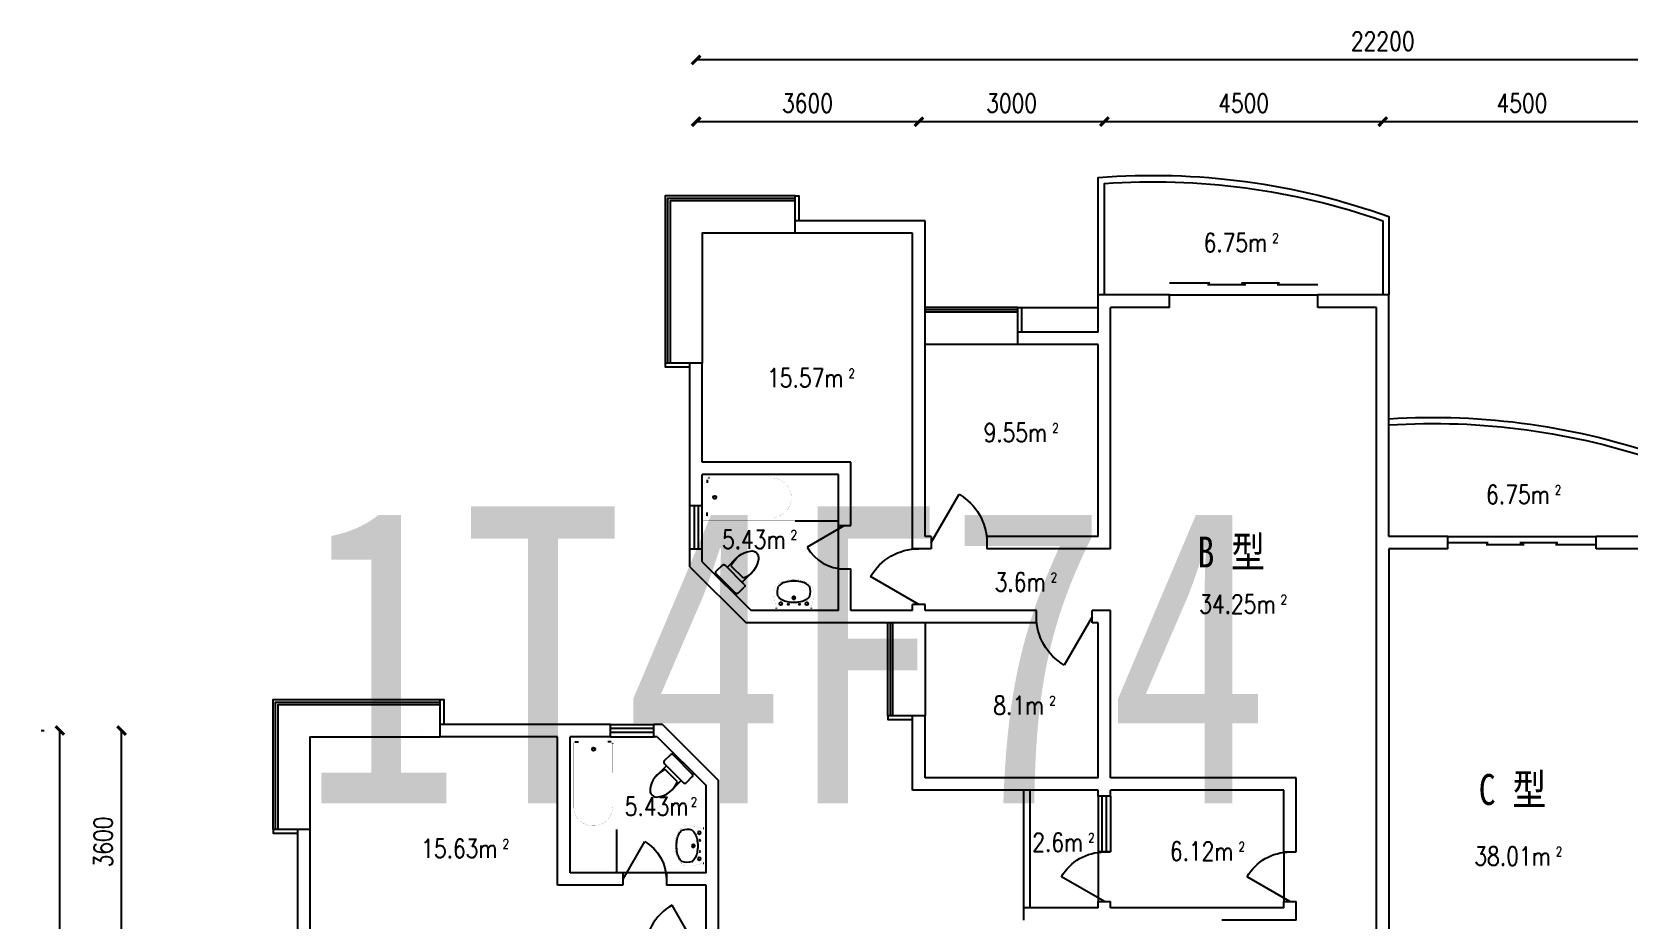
# Model space of a CAD drawing. Header units: millimetres. Extents: x 876 to 46420, y 423 to 34672.
# Drawn here: x 923 to 26741, y 20275 to 34625 of the extents above; entities that cross this region are included whole.
import ezdxf
from ezdxf.enums import TextEntityAlignment as Align

# ---------------------------------------------------------------- set-up
doc = ezdxf.new("R2010")
doc.units = ezdxf.units.MM
for name, color, linetype in [('GROUND', 2, 'Continuous'), ('JJ', 8, 'Continuous'), ('PUB_DIM', 3, 'Continuous'), ('PUB_TEXT', 7, 'Continuous'), ('PUB_WINDW', 7, 'Continuous'), ('TEXT', 5, 'Continuous'), ('WALL', 255, 'Continuous'), ('WINDOW', 2, 'Continuous'), ('Y', 6, 'Continuous')]:
    doc.layers.add(name, color=color, linetype=linetype)
doc.styles.add('-宋体', font='SimSun.ttf', dxfattribs={"width": 0.8})
doc.styles.add('DIM_FONT', font='SIMPLEX', dxfattribs={"width": 0.8})
doc.styles.add('S1', font='SimSun.ttf', dxfattribs={"width": 0.8})
doc.styles.add('SIMPLEX', font='SIMPLEX.SHX')
doc.styles.get("Standard").update_dxf_attribs({"font": 'arial.ttf'})
doc.dimstyles.new('AXIS', dxfattribs={"dimtxt": 300, "dimasz": 1, "dimexe": 250, "dimexo": 300, "dimgap": 0.09, "dimtad": 1, "dimdec": 0, "dimzin": 0, "dimdsep": 46, "dimtxsty": 'DIM_FONT', "dimblk": '_DIMX', "dimcen": 0.09, "dimse1": 1, "dimse2": 1, "dimclrt": 7, "dimadec": 0, "dimazin": 0, "dimtfac": 1, "dimtdec": 0, "dimtix": 1, "dimtmove": 2, "dimatfit": 3, "dimldrblk": '_DIMX', "dimfxl": 1, "dimtolj": 1, "dimtzin": 0, "dimarcsym": 0})
doc.dimstyles.new('DIMN', dxfattribs={"dimtxt": 300, "dimasz": 1, "dimexe": 250, "dimexo": 300, "dimgap": 0.09, "dimtad": 1, "dimdec": 0, "dimzin": 0, "dimdsep": 46, "dimtxsty": 'DIM_FONT', "dimblk": '_DIMX', "dimcen": 0.09, "dimclrt": 7, "dimadec": 0, "dimazin": 0, "dimtfac": 1, "dimtdec": 0, "dimtix": 1, "dimtmove": 2, "dimatfit": 3, "dimldrblk": '_DIMX', "dimfxl": 1, "dimtolj": 1, "dimtzin": 0, "dimarcsym": 0})

# ---------------------------------------------------------------- blocks, each defined once
blk = doc.blocks.new('_DBLK')
blk.add_line((-0.5, 0), (0, -0.866))
blk.add_arc((-0.5, 0), 1, 300, 0)
at = {"style": 'SIMPLEX', "flags": 9}
blk.add_attdef('A', text='', height=1, dxfattribs=at).set_placement((0, 1.5), align=Align.MIDDLE)
blk = doc.blocks.new('_WBLK')
for p, q in [((-0.5, 0.5), (0.5, 0.5)), ((0.5, 0.167), (-0.5, 0.167)), ((0.5, -0.167), (-0.5, -0.167)), ((-0.5, -0.5), (0.5, -0.5))]:
    blk.add_line(p, q)
at = {"style": 'SIMPLEX', "flags": 9}
blk.add_attdef('A', text='', height=1, dxfattribs=at).set_placement((0, 1.5), align=Align.MIDDLE)
blk = doc.blocks.new('_A0LHZ')
for p, q in [((-0.5, 0.016), (-0.227, 0.016)), ((-0.242, 0.003), (0.015, 0.003)), ((-0.015, 0.016), (0.242, 0.016)), ((0.227, 0.003), (0.5, 0.003))]:
    blk.add_line(p, q)
blk = doc.blocks.new('M_A6')
blk.add_line((0.5, 0), (0.5, 0))
blk = doc.blocks.new('_DIMX')
at = {"const_width": 50}
blk.add_lwpolyline([(-70, -70), (70, 70)], dxfattribs=at)
blk = doc.blocks.new('*D20')
at = {"color": 0, "linetype": 'ByBlock', "transparency": 16777216}
blk.add_line((94115, -221454), (94115, -217856), dxfattribs=at)
at = {"layer": 'DEFPOINTS', "color": 0, "linetype": 'ByBlock', "transparency": 16777216}
for p in [(94115, -217855), (94115, -217855), (94115, -221455)]:
    blk.add_point(p, dxfattribs=at)
at = {"color": 0, "linetype": 'ByBlock', "transparency": 16777216}
for p, rotation in [((94115, -217855), 90), ((94115, -221455), 270)]:
    blk.add_blockref('_DIMX', p, dxfattribs=dict(at, rotation=rotation))
at = {"color": 7, "linetype": 'ByBlock', "transparency": 16777216, "insert": (93815, -219655), "char_height": 300, "attachment_point": 5, "rotation": 90, "style": 'DIM_FONT'}
blk.add_mtext('\\A1;3600', dxfattribs=at)
blk = doc.blocks.new('*D21')
at = {"color": 0, "linetype": 'ByBlock', "transparency": 16777216}
for p, q in [((92815, -217855), (92865, -217855)), ((93115, -235554), (93115, -217856)), ((92815, -235555), (92865, -235555))]:
    blk.add_line(p, q, dxfattribs=at)
at = {"layer": 'DEFPOINTS', "color": 0, "linetype": 'ByBlock', "transparency": 16777216}
for p in [(93115, -217855), (93115, -217855), (93115, -235555)]:
    blk.add_point(p, dxfattribs=at)
at = {"color": 0, "linetype": 'ByBlock', "transparency": 16777216}
for p, rotation in [((93115, -217855), 90), ((93115, -235555), 270)]:
    blk.add_blockref('_DIMX', p, dxfattribs=dict(at, rotation=rotation))
at = {"color": 7, "linetype": 'ByBlock', "transparency": 16777216, "insert": (92815, -226705), "char_height": 300, "attachment_point": 5, "rotation": 90, "style": 'DIM_FONT'}
blk.add_mtext('\\A1;17700', dxfattribs=at)
blk = doc.blocks.new('*D40')
at = {"color": 0, "linetype": 'ByBlock', "transparency": 16777216}
blk.add_line((119001, -208017), (114503, -208017), dxfattribs=at)
at = {"layer": 'DEFPOINTS', "color": 0, "linetype": 'ByBlock', "transparency": 16777216}
for p in [(114502, -208017), (114502, -208017), (119002, -208017)]:
    blk.add_point(p, dxfattribs=at)
at = {"color": 0, "linetype": 'ByBlock', "transparency": 16777216, "rotation": 180}
blk.add_blockref('_DIMX', (114502, -208017), dxfattribs=at)
at = {"color": 0, "linetype": 'ByBlock', "transparency": 16777216}
blk.add_blockref('_DIMX', (119002, -208017), dxfattribs=at)
at = {"color": 7, "linetype": 'ByBlock', "transparency": 16777216, "insert": (116752, -207717), "char_height": 300, "attachment_point": 5, "style": 'DIM_FONT'}
blk.add_mtext('\\A1;4500', dxfattribs=at)
blk = doc.blocks.new('*D41')
at = {"color": 0, "linetype": 'ByBlock', "transparency": 16777216}
blk.add_line((114501, -208017), (110003, -208017), dxfattribs=at)
at = {"layer": 'DEFPOINTS', "color": 0, "linetype": 'ByBlock', "transparency": 16777216}
for p in [(110002, -208017), (110002, -208017), (114502, -208017)]:
    blk.add_point(p, dxfattribs=at)
at = {"color": 0, "linetype": 'ByBlock', "transparency": 16777216, "rotation": 180}
blk.add_blockref('_DIMX', (110002, -208017), dxfattribs=at)
at = {"color": 0, "linetype": 'ByBlock', "transparency": 16777216}
blk.add_blockref('_DIMX', (114502, -208017), dxfattribs=at)
at = {"color": 7, "linetype": 'ByBlock', "transparency": 16777216, "insert": (112252, -207717), "char_height": 300, "attachment_point": 5, "style": 'DIM_FONT'}
blk.add_mtext('\\A1;4500', dxfattribs=at)
blk = doc.blocks.new('*D42')
at = {"color": 0, "linetype": 'ByBlock', "transparency": 16777216}
blk.add_line((110001, -208017), (107003, -208017), dxfattribs=at)
at = {"layer": 'DEFPOINTS', "color": 0, "linetype": 'ByBlock', "transparency": 16777216}
for p in [(107002, -208017), (107002, -208017), (110002, -208017)]:
    blk.add_point(p, dxfattribs=at)
at = {"color": 0, "linetype": 'ByBlock', "transparency": 16777216, "rotation": 180}
blk.add_blockref('_DIMX', (107002, -208017), dxfattribs=at)
at = {"color": 0, "linetype": 'ByBlock', "transparency": 16777216}
blk.add_blockref('_DIMX', (110002, -208017), dxfattribs=at)
at = {"color": 7, "linetype": 'ByBlock', "transparency": 16777216, "insert": (108502, -207717), "char_height": 300, "attachment_point": 5, "style": 'DIM_FONT'}
blk.add_mtext('\\A1;3000', dxfattribs=at)
blk = doc.blocks.new('*D43')
at = {"color": 0, "linetype": 'ByBlock', "transparency": 16777216}
blk.add_line((107001, -208017), (103403, -208017), dxfattribs=at)
at = {"layer": 'DEFPOINTS', "color": 0, "linetype": 'ByBlock', "transparency": 16777216}
for p in [(103402, -208017), (103402, -208017), (107002, -208017)]:
    blk.add_point(p, dxfattribs=at)
at = {"color": 0, "linetype": 'ByBlock', "transparency": 16777216, "rotation": 180}
blk.add_blockref('_DIMX', (103402, -208017), dxfattribs=at)
at = {"color": 0, "linetype": 'ByBlock', "transparency": 16777216}
blk.add_blockref('_DIMX', (107002, -208017), dxfattribs=at)
at = {"color": 7, "linetype": 'ByBlock', "transparency": 16777216, "insert": (105202, -207717), "char_height": 300, "attachment_point": 5, "style": 'DIM_FONT'}
blk.add_mtext('\\A1;3600', dxfattribs=at)
blk = doc.blocks.new('*D44')
at = {"color": 0, "linetype": 'ByBlock', "transparency": 16777216}
blk.add_line((125601, -207017), (103403, -207017), dxfattribs=at)
at = {"layer": 'DEFPOINTS', "color": 0, "linetype": 'ByBlock', "transparency": 16777216}
for p in [(103402, -207017), (103402, -207017), (125602, -207017)]:
    blk.add_point(p, dxfattribs=at)
at = {"color": 0, "linetype": 'ByBlock', "transparency": 16777216, "rotation": 180}
blk.add_blockref('_DIMX', (103402, -207017), dxfattribs=at)
at = {"color": 0, "linetype": 'ByBlock', "transparency": 16777216}
blk.add_blockref('_DIMX', (125602, -207017), dxfattribs=at)
at = {"color": 7, "linetype": 'ByBlock', "transparency": 16777216, "insert": (114502, -206717), "char_height": 300, "attachment_point": 5, "style": 'DIM_FONT'}
blk.add_mtext('\\A1;22200', dxfattribs=at)
blk = doc.blocks.new('M_E11')
for p, q in [((-280, -10), (-280, 0)), ((280, 0), (280, -10)), ((-251, -189), (-251, -186)), ((-248, -183), (-250, -185))]:
    blk.add_line(p, q)
at = {"const_width": 1.5}
for points in [[(-280, 0), (280, 0)], [(-326, -200), (-280, -5)], [(326, -204), (280, -5)]]:
    blk.add_lwpolyline(points, dxfattribs=at)
for points in [[(-326, -200, 0.008223), (-326, -204, 0.149285)], [(-326, -266, 0.149285), (-304, -337, 0.107079), (-231, -408, 0.075625), (-131, -450, 0.062436), (-1, -467, 0.062436), (130, -452, 0.075625), (230, -410, 0.107079), (304, -339, 0.149285), (326, -268, 0.005205), (326, -266, 0.086596)]]:
    blk.add_lwpolyline(points, format="xyb", dxfattribs=at)
at = {"const_width": 1.5, "flags": 128}
for points in [[(-326, -204), (-326, -268)], [(326, -204), (326, -268)]]:
    blk.add_lwpolyline(points, dxfattribs=at)
at = {"flags": 128}
for points in [[(-253, -188, 0.172546), (-250, -358, 0.726395)], [(253, -188, -0.172546), (250, -358, -0.726395)]]:
    blk.add_lwpolyline(points, format="xyb", dxfattribs=at)
for points in [[(253, -188, 0.098208), (193, -141, 0.066287), (110, -111, 0.052428), (0, -100, 0.052428), (-110, -111, 0.066287), (-193, -141, 0.093876), (-251, -186, 0.171377)], [(-250, -358, 0.091341), (-193, -401, 0.066287), (-110, -431, 0.052428), (0, -442, 0.052428), (110, -431, 0.066287), (193, -401, 0.091756), (250, -358, 0.171377)]]:
    blk.add_lwpolyline(points, format="xyb")
for centre, radius in [((-210, -75), 24), ((-210, -75), 24), ((-210, -75), 24), ((-90, -65), 10), ((0, -170), 25), ((0, -170), 15), ((90, -65), 10), ((210, -75), 24)]:
    blk.add_circle(centre, radius)
blk.add_arc((-250, -186), 1, 131.3224, 180)
at = {"width": 0.8, "flags": 9}
for tag in ['XSIZE', 'YSIZE']:
    blk.add_attdef(tag, (0, 0), '', height=0.5, dxfattribs=at)
blk = doc.blocks.new('_E3NPP')
at = {"layer": 'JJ'}
for p, q in [((-170, 200), (-170, 430)), ((-140, 260), (140, 260)), ((170, 200), (170, 430)), ((-250, 30), (-250, 170)), ((-220, 200), (220, 200)), ((220, 0), (-220, 0)), ((250, 170), (250, 30))]:
    blk.add_line(p, q, dxfattribs=at)
for centre, radius, start, end in [((227, 413), 398, 143.3619, 202.5495), ((0, 590), 110, 33.4509, 146.5491), ((-227, 413), 398, 337.4505, 36.6381), ((-220, 170), 30, 90, 180), ((-220, 30), 30, 180, 270), ((220, 170), 30, 0, 90), ((220, 30), 30, 270, 0)]:
    blk.add_arc(centre, radius, start, end, dxfattribs=at)
blk = doc.blocks.new('M_E4')
for p, q in [((670, -80), (670, -137)), ((670, -86), (670, -97)), ((670, -663), (670, -614))]:
    blk.add_line(p, q)
at = {"const_width": 1.5}
for points in [[(-750, -750), (-750, 0)], [(-750, 0), (750, 0)], [(750, 0), (750, -750)], [(608, -56), (640, -56)], [(670, -90), (670, -656)], [(750, -750), (-750, -750)], [(670, -663), (670, -655)]]:
    blk.add_lwpolyline(points, dxfattribs=at)
for points in [[(-399, -56, 0.930688), (-388, -693, 0.930688)], [(670, -86, 0.414214), (640, -56, 0.414214)], [(670, -90, 0.041784), (670, -85, 0.412615)], [(640, -693, 0.414214), (670, -663, 0.414214)]]:
    blk.add_lwpolyline(points, format="xyb", dxfattribs=at)
at = {"const_width": 1.5, "flags": 128}
for points in [[(-399, -56), (608, -56)], [(-399, -694), (645, -692)]]:
    blk.add_lwpolyline(points, dxfattribs=at)
for radius in [25, 23]:
    blk.add_circle((550, -381), radius)
blk.add_arc((640, -663), 30, 270, 280.176)
at = {"width": 0.8, "flags": 9}
for tag in ['XSIZE', 'YSIZE']:
    blk.add_attdef(tag, (0, 0), '', height=0.5, dxfattribs=at)
blk = doc.blocks.new('1T4F74')
at = {"layer": 'GROUND'}
for p, q in [((-13043.4, 19806.3), (-10643.4, 19806.3)), ((-18393.4, 15380.7), (-18393.4, 16080.7)), ((-8543.4, 15906.3), (-6143.4, 15906.3)), ((-14193.4, 10806.3), (-14193.4, 10006.3)), ((-11193.4, 10806.3), (-11193.4, 10006.3)), ((-21174.3, 10467.9), (-21879.8, 10467.9))]:
    blk.add_line(p, q, dxfattribs=at)
at = {"layer": 'JJ'}
for p, q in [((-19093.4, 16156.3), (-18393.4, 16156.3)), ((-21981.9, 11167.9), (-21981.9, 10467.9))]:
    blk.add_line(p, q, dxfattribs=at)
at = {"layer": 'WALL'}
for p, q in [((-16993.4, 21006.3), (-19093.4, 21006.3)), ((-19093.4, 20806.3), (-19093.4, 21006.3)), ((-16993.4, 19206.3), (-16993.4, 21006.3)), ((-17193.4, 20806.3), (-19093.4, 20806.3)), ((-17193.4, 15706.3), (-17193.4, 20806.3)), ((-13043.4, 19806.3), (-14193.4, 19806.3)), ((-14193.4, 19206.3), (-14193.4, 19806.3)), ((-13043.4, 19606.3), (-13043.4, 19806.3)), ((-9493.4, 19806.3), (-10643.4, 19806.3)), ((-10643.4, 19606.3), (-10643.4, 19806.3)), ((-9493.4, 15906.3), (-9493.4, 19806.3)), ((-13993.4, 15706.3), (-13993.4, 19606.3)), ((-13043.4, 19606.3), (-13993.4, 19606.3)), ((-9693.4, 19606.3), (-10643.4, 19606.3)), ((-9693.4, 8406.3), (-9693.4, 19606.3)), ((-16993.4, 19006.3), (-16993.4, 19206.3)), ((-14193.4, 19206.3), (-15493.4, 19206.3)), ((-15493.4, 19006.3), (-15493.4, 19206.3)), ((-16993.4, 15906.3), (-16993.4, 19006.3)), ((-14193.4, 19006.3), (-15493.4, 19006.3)), ((-14193.4, 15906.3), (-14193.4, 19006.3)), ((-20593.4, 18706.3), (-20793.4, 18706.3)), ((-20793.4, 16401.3), (-20793.4, 18706.3)), ((-20593.4, 17106.3), (-20593.4, 18706.3)), ((-18193.4, 17106.3), (-20593.4, 17106.3)), ((-18193.4, 17106.3), (-20593.4, 17106.3)), ((-18193.4, 16080.7), (-18193.4, 17106.3)), ((-20593.4, 16401.3), (-20593.4, 16906.3)), ((-18393.4, 16906.3), (-20593.4, 16906.3)), ((-18393.4, 16906.3), (-20593.4, 16906.3)), ((-18393.4, 16080.7), (-18393.4, 16906.3)), ((-20593.4, 16401.3), (-20793.4, 16401.3)), ((-18393.4, 16080.7), (-18193.4, 16080.7)), ((-16893.4, 15906.3), (-16993.4, 15906.3)), ((-16893.4, 15906.3), (-16893.4, 15706.3)), ((-14193.4, 15906.3), (-15993.4, 15906.3)), ((-15993.4, 15906.3), (-15993.4, 15706.3)), ((-8543.4, 15906.3), (-9493.4, 15906.3)), ((-8543.4, 15706.3), (-8543.4, 15906.3)), ((-4993.4, 15906.3), (-6143.4, 15906.3)), ((-6143.4, 15706.3), (-6143.4, 15906.3)), ((-20793.4, 15413.5), (-20793.4, 15701.3)), ((-20593.4, 15701.3), (-20793.4, 15701.3)), ((-20593.4, 15496.3), (-20593.4, 15701.3)), ((-20593.4, 15496.3), (-19803.4, 14706.3)), ((-16993.4, 15706.3), (-17193.4, 15706.3)), ((-16893.4, 15706.3), (-16993.4, 15706.3)), ((-13993.4, 15706.3), (-15993.4, 15706.3)), ((-9493.4, 15706.3), (-9493.4, 8206.3)), ((-8543.4, 15706.3), (-9493.4, 15706.3)), ((-5193.4, 15706.3), (-6143.4, 15706.3)), ((-20793.4, 15413.5), (-19886.3, 14506.3)), ((-18393.4, 14706.3), (-18393.4, 15380.7)), ((-18393.4, 15380.7), (-18193.4, 15380.7)), ((-18193.4, 14706.3), (-18193.4, 15380.7)), ((-17193.4, 14706.3), (-17193.4, 14806.3)), ((-16993.4, 14806.3), (-17193.4, 14806.3)), ((-16993.4, 14706.3), (-16993.4, 14806.3)), ((-17193.4, 14506.3), (-19886.3, 14506.3)), ((-18393.4, 14706.3), (-19803.4, 14706.3)), ((-17193.4, 14706.3), (-18193.4, 14706.3)), ((-16993.4, 14506.3), (-17193.4, 14506.3)), ((-15193.4, 14706.3), (-16993.4, 14706.3)), ((-15193.4, 14506.3), (-16993.4, 14506.3)), ((-15193.4, 14506.3), (-15193.4, 14706.3)), ((-14293.4, 14506.3), (-14293.4, 14706.3)), ((-13993.4, 14706.3), (-14293.4, 14706.3)), ((-14193.4, 14506.3), (-14293.4, 14506.3)), ((-14193.4, 12006.3), (-14193.4, 14506.3)), ((-13993.4, 12006.3), (-13993.4, 14706.3)), ((-17193.4, 11806.3), (-17193.4, 13006.3)), ((-16993.4, 13006.3), (-17193.4, 13006.3)), ((-16993.4, 12006.3), (-16993.4, 13006.3)), ((-24831.9, 12667.9), (-24831.9, 12867.9)), ((-22076.8, 12867.9), (-24831.9, 12867.9)), ((-22931.9, 12667.9), (-24831.9, 12667.9)), ((-22931.9, 10267.9), (-22931.9, 12667.9)), ((-22076.8, 12667.9), (-22731.9, 12667.9)), ((-22731.9, 10467.9), (-22731.9, 12667.9)), ((-22076.8, 12667.9), (-22076.8, 12867.9)), ((-21239, 12867.9), (-21376.8, 12867.9)), ((-21376.8, 12667.9), (-21376.8, 12867.9)), ((-21321.8, 12667.9), (-21376.8, 12667.9)), ((-21321.8, 12667.9), (-20531.9, 11877.9)), ((-21239, 12867.9), (-20331.9, 11960.8)), ((-20531.9, 10467.9), (-20531.9, 11877.9)), ((-20331.9, 9267.9), (-20331.9, 11960.8)), ((-14193.4, 12006.3), (-16993.4, 12006.3)), ((-10993.4, 12006.3), (-13993.4, 12006.3)), ((-10993.4, 10806.3), (-10993.4, 12006.3)), ((-14193.4, 11806.3), (-17193.4, 11806.3)), ((-14193.4, 11706.3), (-14193.4, 11806.3)), ((-13993.4, 11706.3), (-14193.4, 11706.3)), ((-11193.4, 11806.3), (-13993.4, 11806.3)), ((-13993.4, 11706.3), (-13993.4, 11806.3)), ((-11193.4, 10806.3), (-11193.4, 11806.3)), ((-27131.9, 9067.9), (-27131.9, 11167.9)), ((-26931.9, 11167.9), (-27131.9, 11167.9)), ((-26931.9, 9267.9), (-26931.9, 11167.9)), ((-14193.4, 10806.3), (-13993.4, 10806.3)), ((-13993.4, 10806.3), (-14193.4, 10806.3)), ((-11193.4, 10806.3), (-10993.4, 10806.3)), ((-21879.8, 10467.9), (-22731.9, 10467.9)), ((-21879.8, 10467.9), (-21879.8, 10267.9)), ((-20531.9, 10467.9), (-21174.3, 10467.9)), ((-21174.3, 10467.9), (-21174.3, 10267.9)), ((-21879.8, 10267.9), (-22931.9, 10267.9)), ((-20531.9, 10267.9), (-21174.3, 10267.9)), ((-20531.9, 9267.9), (-20531.9, 10267.9)), ((-14193.4, 9906.3), (-15393.4, 9906.3)), ((-15393.4, 9706.3), (-15393.4, 9906.3)), ((-14193.4, 9906.3), (-14193.4, 10006.3)), ((-14193.4, 10006.3), (-13993.4, 10006.3)), ((-13993.4, 9906.3), (-13993.4, 10006.3)), ((-11728.1, 9906.3), (-13993.4, 9906.3)), ((-11193.4, 9906.3), (-12493.4, 9906.3)), ((-11193.4, 9906.3), (-11193.4, 10006.3)), ((-11193.4, 10006.3), (-10993.4, 10006.3)), ((-10993.4, 9706.3), (-10993.4, 10006.3)), ((-10993.4, 9706.3), (-12193.4, 9706.3))]:
    blk.add_line(p, q, dxfattribs=at)
for points in [[(-19093.4, 21006.3), (-19093.4, 21406.3), (-19033.4, 21406.3), (-19033.4, 21006.3)], [(-15493.4, 19206.3), (-15493.4, 19606.3), (-15433.4, 19606.3), (-15433.4, 19206.3)], [(-20793.4, 18706.3), (-21193.4, 18706.3), (-21193.4, 18646.3), (-20793.4, 18646.3)], [(-24831.9, 12867.9), (-24831.9, 13267.9), (-24771.9, 13267.9), (-24771.9, 12867.9)], [(-17193.4, 13006.3), (-17593.4, 13006.3), (-17593.4, 12946.3), (-17193.4, 12946.3)], [(-27131.9, 11167.9), (-27531.9, 11167.9), (-27531.9, 11107.9), (-27131.9, 11107.9)]]:
    blk.add_lwpolyline(points, dxfattribs=at)
at = {"layer": 'WINDOW'}
for p, q in [((-15493.4, 19606.3), (-16993.4, 19606.3)), ((-15493.4, 19566.3), (-16993.4, 19566.3)), ((-15493.4, 19526.3), (-16993.4, 19526.3)), ((-15433.4, 19606.3), (-14193.4, 19606.3)), ((-15493.4, 19006.3), (-16993.4, 19006.3)), ((-16993.4, 14506.3), (-16993.4, 13006.3))]:
    blk.add_line(p, q, dxfattribs=at)
for points in [[(-19093.4, 21406.3), (-21193.4, 21406.3), (-21193.4, 18706.3)], [(-19093.4, 21366.3), (-21153.4, 21366.3), (-21153.4, 18706.3)], [(-19093.4, 21326.3), (-21113.4, 21326.3), (-21113.4, 18706.3)], [(-19093.4, 20806.3), (-20593.4, 20806.3), (-20593.4, 18706.3)], [(-17593.4, 13006.3), (-17593.4, 14506.3)], [(-17553.4, 13006.3), (-17553.4, 14506.3)], [(-17513.4, 13006.3), (-17513.4, 14506.3)], [(-27531.9, 11167.9), (-27531.9, 13267.9), (-24831.9, 13267.9)], [(-27491.9, 11167.9), (-27491.9, 13227.9), (-24831.9, 13227.9)], [(-27451.9, 11167.9), (-27451.9, 13187.9), (-24831.9, 13187.9)], [(-26931.9, 11167.9), (-26931.9, 12667.9), (-24831.9, 12667.9)]]:
    blk.add_lwpolyline(points, dxfattribs=at)
at = {"layer": 'Y'}
for p, q in [((-15393.4, 9906.3), (-15393.4, 11806.3)), ((-15293.4, 9906.3), (-15293.4, 11806.3))]:
    blk.add_line(p, q, dxfattribs=at)
for points in [[(-14193.4, 19806.3), (-14193.4, 21705.5, -0.1058886), (-9493.4, 21072.5), (-9493.4, 19806.3)], [(-14093.4, 19806.3), (-14093.4, 21606.3, -0.1022686), (-9593.4, 21006.3), (-9593.4, 19806.3)], [(-9493.4, 17806.3, -0.1015645), (-4993.4, 17172.5), (-4993.4, 15906.3)], [(-9493.4, 17706.3, -0.1000888), (-5093.4, 17106.3), (-5093.4, 15906.3)]]:
    blk.add_lwpolyline(points, format="xyb", dxfattribs=at)
at = {"layer": 'JJ'}
for name, p, rotation in [('M_E4', (-19843.4, 16156.3), 179.9999999999928), ('M_E11', (-19113.2, 14742.4), 180), ('M_E4', (-22731.9, 11917.9), 90), ('_E3NPP', (-20911.2, 12221.5), 134.9999999999999)]:
    blk.add_blockref(name, p, dxfattribs=dict(at, rotation=rotation))
at = {"layer": 'JJ', "xscale": -1}
for name, p, rotation in [('_E3NPP', (-20211.7, 15143.6), 315), ('M_E11', (-20567.7, 10904.4), 270)]:
    blk.add_blockref(name, p, dxfattribs=dict(at, rotation=rotation))
at = {"layer": 'WINDOW'}
for name, p, xscale, yscale, zscale in [('M_A6', (-19843.4, 20906.3), 1500, 1500, 1500), ('_DBLK', (-14743.4, 14606.3), -900, 900, 900), ('M_A6', (-25881.9, 12767.9), 1500, 1500, 1500), ('_WBLK', (-21726.8, 12767.9), 700, 200.000000000029, 700), ('_DBLK', (-21081.9, 9167.9), -900, -900, 900)]:
    blk.add_blockref(name, p, dxfattribs=dict(at, xscale=xscale, yscale=yscale, zscale=zscale))
for name, p, xscale, yscale, zscale, rotation in [('_A0LHZ', (-11843.4, 20006.3), 2400, 2400, 2400, 180), ('M_A6', (-16243.4, 19106.3), 1500, 1500, 1500, 180), ('_DBLK', (-16443.4, 15806.3), -900, 900, 900, 180), ('_WBLK', (-20693.4, 16051.3), 700, 200.0000000000145, 700, 90), ('_DBLK', (-18293.4, 15730.7), 700, 700, 700, 270), ('_A0LHZ', (-7343.4, 15806.3), 2400, 2400, 2400, 180), ('_DBLK', (-17093.4, 15256.3), 900, -900, 900, 90), ('M_A6', (-17093.4, 13456.3), 1500, 1500, 1500, 90), ('_WBLK', (-14093.4, 11256.3), 900, 200.0000000000138, 900, 270), ('_DBLK', (-21524.3, 10367.9), -700, 700, 700, 180), ('_DBLK', (-14093.4, 10406.3), -800, 800, 800, 270), ('_DBLK', (-11093.4, 10406.3), -800, 800, 800, 270)]:
    blk.add_blockref(name, p, dxfattribs=dict(at, xscale=xscale, yscale=yscale, zscale=zscale, rotation=rotation))
at = {"layer": 'PUB_TEXT', "style": 'DIM_FONT', "width": 0.8}
for s, p in [('6.75m', (-11461.5, 20651.2)), ('15.57m', (-18312.6, 18467)), ('9.55m', (-15018.8, 17582.4)), ('6.75m', (-6894.5, 16583.4)), ('5.43m', (-19247.5, 15855.9)), ('3.6m', (-15043.5, 15167.6)), ('34.25m', (-11326.7, 14810.9)), ('8.1m', (-15066.9, 13176)), ('5.43m', (-20818.2, 11543.4)), ('2.6m', (-14437.1, 10962.4)), ('15.63m', (-23904.2, 10862.4)), ('6.12m', (-12006.9, 10818.3)), ('38.01m', (-6878.8, 10739.2))]:
    blk.add_text(s, height=300, dxfattribs=at).set_placement(p, align=Align.MIDDLE_RIGHT)
for p in [(-11461.5, 20651.2), (-18312.6, 18467), (-15018.8, 17582.4), (-6894.5, 16583.4), (-19247.5, 15855.9), (-15043.5, 15167.6), (-11326.7, 14810.9), (-15066.9, 13176), (-20862.6, 11538.8), (-14437.1, 10962.4), (-23904.2, 10862.4), (-12006.9, 10818.3), (-6878.8, 10739.2)]:
    blk.add_text(' 2', height=150, dxfattribs=at).set_placement(p)
at = {"layer": 'TEXT', "style": 'S1', "width": 0.8}
for s, p in [('B', (-12315.7, 15653)), ('型', (-11498.3, 15653)), ('型', (-6952.6, 11815.9)), ('C', (-7770.1, 11815.9))]:
    blk.add_text(s, height=500, dxfattribs=at).set_placement(p, align=Align.MIDDLE_RIGHT)
at = {"layer": 'PUB_DIM'}
for p1, p2, dimstyle, picture, middle in [((1506.6, 23605.9), (-20693.4, 23605.9), 'AXIS', '*D44', (-9593.4, 23905.9)), ((-17093.4, 22605.9), (-20693.4, 22605.9), 'AXIS', '*D43', (-18893.4, 22905.9)), ((-14093.4, 22605.9), (-17093.4, 22605.9), 'AXIS', '*D42', (-15593.4, 22905.9)), ((-9593.4, 22605.9), (-14093.4, 22605.9), 'AXIS', '*D41', (-11843.4, 22905.9)), ((-5093.4, 22605.9), (-9593.4, 22605.9), 'AXIS', '*D40', (-7343.4, 22905.9)), ((-30980.4, -4932.1), (-30980.4, 12767.9), 'DIMN', '*D21', (-31280.4, 3917.9)), ((-29980.4, 9167.9), (-29980.4, 12767.9), 'AXIS', '*D20', (-30280.4, 10967.9))]:
    dim = blk.add_aligned_dim(p1=p1, p2=p2, distance=0, dimstyle=dimstyle, dxfattribs=at)
    dim.commit()
    dim.dimension.update_dxf_attribs({"geometry": picture, "text_midpoint": middle, "insert": (-124095.3, 230622.9)})

msp = doc.modelspace()

# ---------------------------------------------------------------- block references
at = {"layer": 'PUB_WINDW'}
msp.add_blockref('1T4F74', (32353, 10569), dxfattribs=at)

# ---------------------------------------------------------------- texts
at = {"layer": 'PUB_TEXT', "style": '-宋体', "width": 0.8}
msp.add_text('1T4F74', height=4800, dxfattribs=at).set_placement((5262, 22159))

doc.saveas('drawing.dxf')
